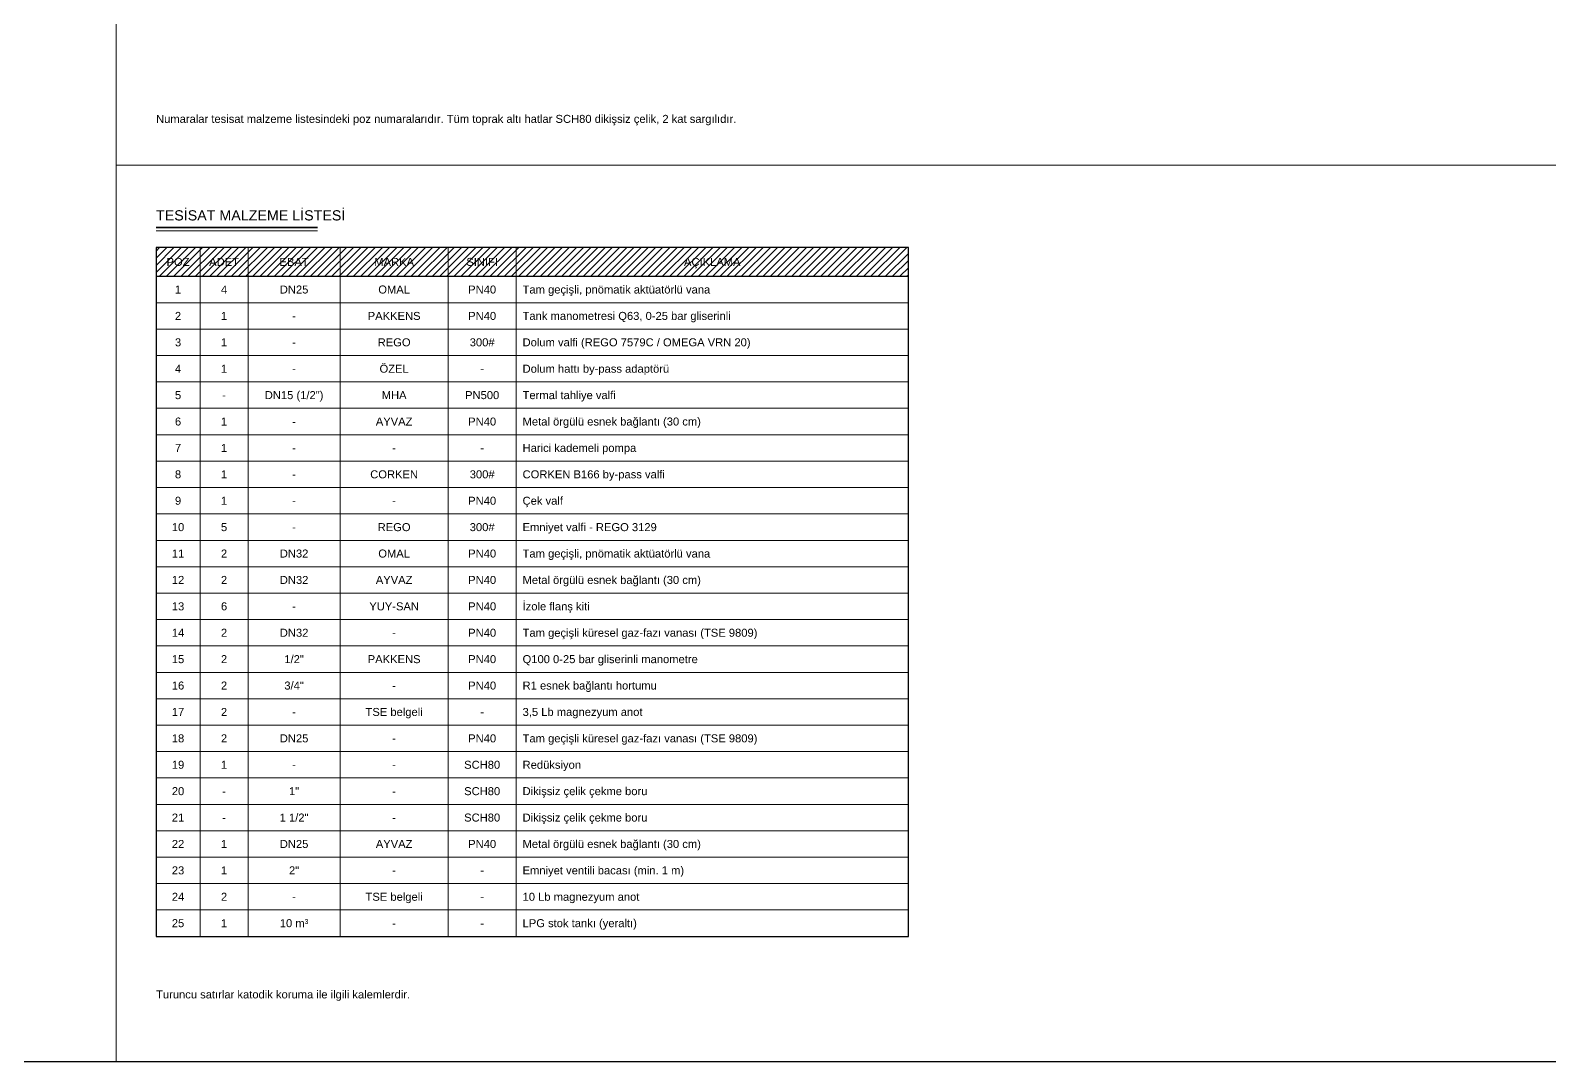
# Model space of a CAD drawing. Header units: metres. Extents: x -12 to 98, y -1 to 30.
# Drawn here: x 38.83 to 57.81, y -0.71 to 12.18 of the extents above; entities that cross this region are included whole.
import ezdxf
from ezdxf.enums import TextEntityAlignment as Align

# ---------------------------------------------------------------- set-up
doc = ezdxf.new("R2010")
doc.units = ezdxf.units.M
doc.header["$LTSCALE"] = 0.2
for name, color, linetype, lineweight in [('ANTET-INCE', 8, 'Continuous', 18), ('BASLIK', 7, 'Continuous', 35), ('PAFTA', 7, 'Continuous', 70), ('TABLO', 7, 'Continuous', 25), ('TABLO-INCE', 8, 'Continuous', 13), ('YAZI', 7, 'Continuous', 18)]:
    doc.layers.add(name, color=color, linetype=linetype, lineweight=lineweight)
doc.styles.add('ARIAL', font='arial.ttf')

msp = doc.modelspace()

# ---------------------------------------------------------------- hatches: boundary and pattern name
at = {"layer": 'TABLO-INCE'}
h = msp.add_hatch(dxfattribs=at)
h.set_pattern_fill('ANSI31', color=256, scale=0.02)
h.set_pattern_definition([(45, (0, -5.38451), (-0.04490128, 0.04490128), [])])
h.paths.add_polyline_path([(40.4, 9.1055), (49.8, 9.1055), (49.8, 9.4655), (40.4, 9.4655)])

# ---------------------------------------------------------------- linework, layer by layer
at = {"layer": 'ANTET-INCE'}
for points in [[(39.9, -0.71), (39.9, 30.3907)], [(39.9, 10.4932), (58.2, 10.4932)]]:
    msp.add_lwpolyline(points, dxfattribs=at)
at = {"layer": 'BASLIK'}
msp.add_lwpolyline([(40.4, 9.7155), (42.4181, 9.7155)], dxfattribs=at)
at = {"layer": 'PAFTA', "lineweight": 25}
msp.add_lwpolyline([(-12.26, -0.71), (97.6, -0.71), (97.6, 30.3907), (-12.26, 30.3907)], close=True, dxfattribs=at)
at = {"layer": 'TABLO'}
for points in [[(40.4, 9.1055), (49.8, 9.1055), (49.8, 9.4655), (40.4, 9.4655)], [(40.4, 0.8555), (49.8, 0.8555), (49.8, 9.4655), (40.4, 9.4655)]]:
    msp.add_lwpolyline(points, close=True, dxfattribs=at)
at = {"layer": 'TABLO-INCE'}
for points in [[(40.95, 0.8555), (40.95, 9.4655)], [(41.55, 0.8555), (41.55, 9.4655)], [(42.7, 0.8555), (42.7, 9.4655)], [(44.05, 0.8555), (44.05, 9.4655)], [(44.9, 0.8555), (44.9, 9.4655)], [(40.4, 8.7755), (49.8, 8.7755)], [(40.4, 8.4455), (49.8, 8.4455)], [(40.4, 8.1155), (49.8, 8.1155)], [(40.4, 7.7855), (49.8, 7.7855)], [(40.4, 7.4555), (49.8, 7.4555)], [(40.4, 7.1255), (49.8, 7.1255)], [(40.4, 6.7955), (49.8, 6.7955)], [(40.4, 6.4655), (49.8, 6.4655)], [(40.4, 6.1355), (49.8, 6.1355)], [(40.4, 5.8055), (49.8, 5.8055)], [(40.4, 5.4755), (49.8, 5.4755)], [(40.4, 5.1455), (49.8, 5.1455)], [(40.4, 4.8155), (49.8, 4.8155)], [(40.4, 4.4855), (49.8, 4.4855)], [(40.4, 4.1555), (49.8, 4.1555)], [(40.4, 3.8255), (49.8, 3.8255)], [(40.4, 3.4955), (49.8, 3.4955)], [(40.4, 3.1655), (49.8, 3.1655)], [(40.4, 2.8355), (49.8, 2.8355)], [(40.4, 2.5055), (49.8, 2.5055)], [(40.4, 2.1755), (49.8, 2.1755)], [(40.4, 1.8455), (49.8, 1.8455)], [(40.4, 1.5155), (49.8, 1.5155)], [(40.4, 1.1855), (49.8, 1.1855)], [(40.4, 0.8555), (49.8, 0.8555)]]:
    msp.add_lwpolyline(points, dxfattribs=at)
at = {"layer": 'YAZI'}
msp.add_lwpolyline([(40.4, 9.6755), (42.4181, 9.6755)], dxfattribs=at)

# ---------------------------------------------------------------- texts
at = {"layer": 'BASLIK', "style": 'ARIAL'}
msp.add_text('TESİSAT MALZEME LİSTESİ', height=0.1275, dxfattribs=at).set_placement((40.4, 9.7655), align=Align.BOTTOM_LEFT)
at = {"layer": 'YAZI', "color": 8, "style": 'ARIAL'}
for s, p in [('Numaralar tesisat malzeme listesindeki poz numaralarıdır. Tüm toprak altı hatlar SCH80 dikişsiz çelik, 2 kat sargılıdır.', (40.4, 10.9932)), ('Turuncu satırlar katodik koruma ile ilgili kalemlerdir.', (40.4, 0.05))]:
    msp.add_text(s, height=0.1, dxfattribs=at).set_placement(p, align=Align.BOTTOM_LEFT)
at = {"layer": 'YAZI', "style": 'ARIAL'}
for s, p in [('POZ', (40.675, 9.2855)), ('ADET', (41.25, 9.2855)), ('EBAT', (42.125, 9.2855)), ('MARKA', (43.375, 9.2855)), ('SINIFI', (44.475, 9.2855)), ('AÇIKLAMA', (47.35, 9.2855)), ('1', (40.675, 8.9405)), ('4', (41.25, 8.9405)), ('DN25', (42.125, 8.9405)), ('OMAL', (43.375, 8.9405)), ('PN40', (44.475, 8.9405)), ('2', (40.675, 8.6105)), ('1', (41.25, 8.6105)), ('-', (42.125, 8.6105)), ('PAKKENS', (43.375, 8.6105)), ('PN40', (44.475, 8.6105)), ('3', (40.675, 8.2805)), ('1', (41.25, 8.2805)), ('-', (42.125, 8.2805)), ('REGO', (43.375, 8.2805)), ('300#', (44.475, 8.2805)), ('4', (40.675, 7.9505)), ('1', (41.25, 7.9505)), ('ÖZEL', (43.375, 7.9505)), ('-', (42.125, 7.9505)), ('-', (44.475, 7.9505)), ('5', (40.675, 7.6205)), ('-', (41.25, 7.6205)), ('DN15 (1/2")', (42.125, 7.6205)), ('MHA', (43.375, 7.6205)), ('PN500', (44.475, 7.6205)), ('6', (40.675, 7.2905)), ('1', (41.25, 7.2905)), ('-', (42.125, 7.2905)), ('AYVAZ', (43.375, 7.2905)), ('PN40', (44.475, 7.2905)), ('7', (40.675, 6.9605)), ('1', (41.25, 6.9605)), ('-', (42.125, 6.9605)), ('-', (43.375, 6.9605)), ('-', (44.475, 6.9605)), ('8', (40.675, 6.6305)), ('1', (41.25, 6.6305)), ('CORKEN', (43.375, 6.6305)), ('300#', (44.475, 6.6305)), ('-', (42.125, 6.6305)), ('9', (40.675, 6.3005)), ('1', (41.25, 6.3005)), ('-', (42.125, 6.3005)), ('-', (43.375, 6.3005)), ('PN40', (44.475, 6.3005)), ('10', (40.675, 5.9705)), ('5', (41.25, 5.9705)), ('-', (42.125, 5.9705)), ('REGO', (43.375, 5.9705)), ('300#', (44.475, 5.9705)), ('11', (40.675, 5.6405)), ('2', (41.25, 5.6405)), ('DN32', (42.125, 5.6405)), ('OMAL', (43.375, 5.6405)), ('PN40', (44.475, 5.6405)), ('12', (40.675, 5.3105)), ('2', (41.25, 5.3105)), ('DN32', (42.125, 5.3105)), ('AYVAZ', (43.375, 5.3105)), ('PN40', (44.475, 5.3105)), ('14', (40.675, 4.6505)), ('2', (41.25, 4.6505)), ('DN32', (42.125, 4.6505)), ('-', (43.375, 4.6505)), ('PN40', (44.475, 4.6505)), ('15', (40.675, 4.3205)), ('2', (41.25, 4.3205)), ('1/2"', (42.125, 4.3205)), ('PAKKENS', (43.375, 4.3205)), ('PN40', (44.475, 4.3205)), ('16', (40.675, 3.9905)), ('2', (41.25, 3.9905)), ('3/4"', (42.125, 3.9905)), ('PN40', (44.475, 3.9905)), ('-', (43.375, 3.9905)), ('18', (40.675, 3.3305)), ('2', (41.25, 3.3305)), ('DN25', (42.125, 3.3305)), ('-', (43.375, 3.3305)), ('PN40', (44.475, 3.3305)), ('19', (40.675, 3.0005)), ('1', (41.25, 3.0005)), ('SCH80', (44.475, 3.0005)), ('-', (42.125, 3.0005)), ('-', (43.375, 3.0005)), ('20', (40.675, 2.6705)), ('-', (41.25, 2.6705)), ('1"', (42.125, 2.6705)), ('-', (43.375, 2.6705)), ('SCH80', (44.475, 2.6705)), ('21', (40.675, 2.3405)), ('-', (41.25, 2.3405)), ('1 1/2"', (42.125, 2.3405)), ('-', (43.375, 2.3405)), ('SCH80', (44.475, 2.3405)), ('22', (40.675, 2.0105)), ('1', (41.25, 2.0105)), ('DN25', (42.125, 2.0105)), ('AYVAZ', (43.375, 2.0105)), ('PN40', (44.475, 2.0105)), ('23', (40.675, 1.6805)), ('1', (41.25, 1.6805)), ('2"', (42.125, 1.6805)), ('-', (43.375, 1.6805)), ('-', (44.475, 1.6805)), ('25', (40.675, 1.0205)), ('1', (41.25, 1.0205)), ('10 m³', (42.125, 1.0205)), ('-', (43.375, 1.0205)), ('-', (44.475, 1.0205))]:
    msp.add_text(s, height=0.1, dxfattribs=at).set_placement(p, align=Align.MIDDLE_CENTER)
for s, p in [('Tam geçişli, pnömatik aktüatörlü vana', (44.98, 8.9405)), ('Tank manometresi Q63, 0-25 bar gliserinli', (44.98, 8.6105)), ('Dolum valfi (REGO 7579C / OMEGA VRN 20)', (44.98, 8.2805)), ('Dolum hattı by-pass adaptörü', (44.98, 7.9505)), ('Termal tahliye valfi', (44.98, 7.6205)), ('Metal örgülü esnek bağlantı (30 cm)', (44.98, 7.2905)), ('Harici kademeli pompa', (44.98, 6.9605)), ('CORKEN B166 by-pass valfi', (44.98, 6.6305)), ('Çek valf', (44.98, 6.3005)), ('Emniyet valfi - REGO 3129', (44.98, 5.9705)), ('Tam geçişli, pnömatik aktüatörlü vana', (44.98, 5.6405)), ('Metal örgülü esnek bağlantı (30 cm)', (44.98, 5.3105)), ('Tam geçişli küresel gaz-fazı vanası (TSE 9809)', (44.98, 4.6505)), ('Q100 0-25 bar gliserinli manometre', (44.98, 4.3205)), ('R1 esnek bağlantı hortumu', (44.98, 3.9905)), ('Tam geçişli küresel gaz-fazı vanası (TSE 9809)', (44.98, 3.3305)), ('Redüksiyon', (44.98, 3.0005)), ('Dikişsiz çelik çekme boru', (44.98, 2.6705)), ('Dikişsiz çelik çekme boru', (44.98, 2.3405)), ('Metal örgülü esnek bağlantı (30 cm)', (44.98, 2.0105)), ('Emniyet ventili bacası (min. 1 m)', (44.98, 1.6805)), ('LPG stok tankı (yeraltı)', (44.98, 1.0205))]:
    msp.add_text(s, height=0.1, dxfattribs=at).set_placement(p, align=Align.MIDDLE_LEFT)
at = {"layer": 'YAZI', "color": 30, "style": 'ARIAL'}
for s, p in [('13', (40.675, 4.9805)), ('6', (41.25, 4.9805)), ('-', (42.125, 4.9805)), ('YUY-SAN', (43.375, 4.9805)), ('PN40', (44.475, 4.9805)), ('17', (40.675, 3.6605)), ('2', (41.25, 3.6605)), ('-', (42.125, 3.6605)), ('TSE belgeli', (43.375, 3.6605)), ('-', (44.475, 3.6605)), ('24', (40.675, 1.3505)), ('2', (41.25, 1.3505)), ('-', (42.125, 1.3505)), ('TSE belgeli', (43.375, 1.3505)), ('-', (44.475, 1.3505))]:
    msp.add_text(s, height=0.1, dxfattribs=at).set_placement(p, align=Align.MIDDLE_CENTER)
for s, p in [('İzole flanş kiti', (44.98, 4.9805)), ('3,5 Lb magnezyum anot', (44.98, 3.6605)), ('10 Lb magnezyum anot', (44.98, 1.3505))]:
    msp.add_text(s, height=0.1, dxfattribs=at).set_placement(p, align=Align.MIDDLE_LEFT)

doc.saveas('drawing.dxf')
